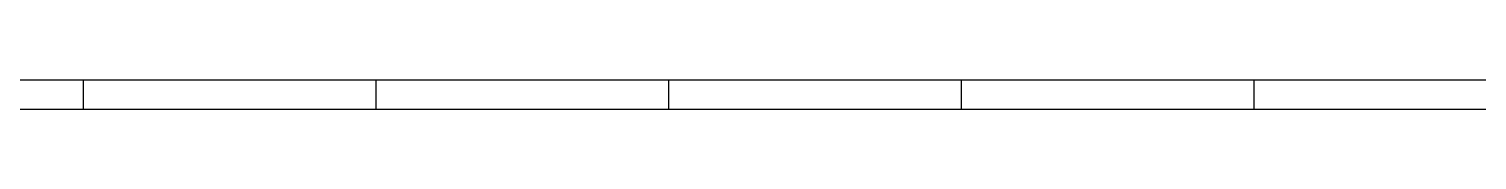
# Model space of a CAD drawing. Extents: x -1 to 1284, y 105 to 936.
# Drawn here: x 440.2 to 687.6, y 931 to 936 of the extents above; entities that cross this region are included whole.
import ezdxf

# ---------------------------------------------------------------- set-up
doc = ezdxf.new("R2010")
doc.units = 0

msp = doc.modelspace()

# ---------------------------------------------------------------- linework, layer by layer
for p, q in [((115, 936), (1284, 936)), ((449.5, 930.999), (449.5, 936)), ((499.498, 930.999), (499.498, 936)), ((549.499, 930.999), (549.499, 936)), ((599.5, 930.999), (599.5, 936)), ((649.498, 930.999), (649.498, 936)), ((120, 930.999), (1279, 930.999))]:
    msp.add_line(p, q)

doc.saveas('drawing.dxf')
